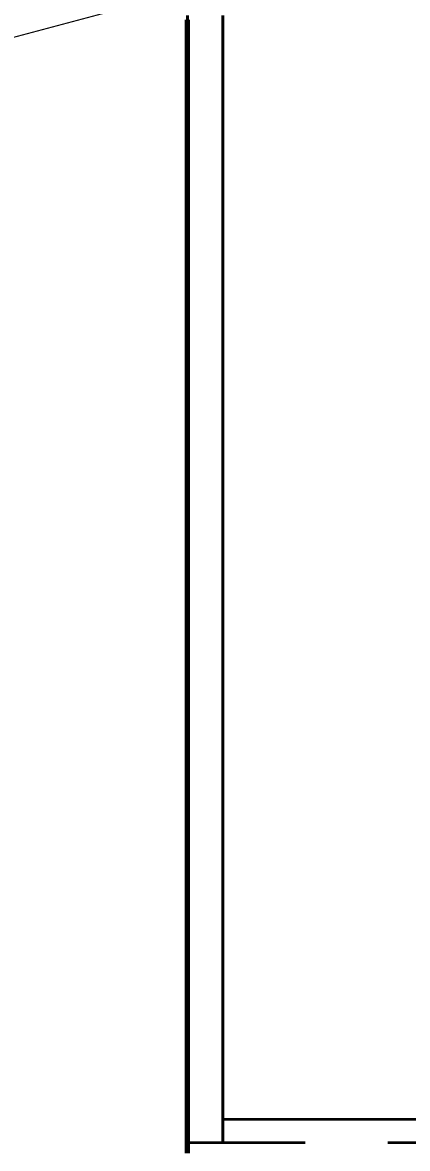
# Model space of a CAD drawing. Header units: millimetres. Extents: x 0 to 2382, y 0 to 420.
# Drawn here: x 137 to 140.27, y 218.35 to 227.91 of the extents above; entities that cross this region are included whole.
import ezdxf

# ---------------------------------------------------------------- set-up
doc = ezdxf.new("R2010")
doc.units = ezdxf.units.MM
doc.linetypes.add('IRAM-E-TRAZOS', pattern=[5, 4, -1])
for name, color, linetype, lineweight in [('01-VISIBLE', 7, 'CONTINUOUS', 70), ('02-OCULTA', 4, 'IRAM-E-TRAZOS', 35), ('04-COTA', 3, 'CONTINUOUS', 18), ('08-FINA', 5, 'CONTINUOUS', 18)]:
    doc.layers.add(name, color=color, linetype=linetype, lineweight=lineweight)
doc.styles.add('ISO3098', font='isocpeur.ttf')
doc.dimstyles.new('FLAMA-IRAM', dxfattribs={"dimtxt": 3.5, "dimasz": 3.5, "dimexe": 2, "dimexo": 1.5, "dimgap": 1, "dimtad": 1, "dimdec": 1, "dimtxsty": 'ISO3098', "dimblk": 'IRAM_FLECHA', "dimblk1": 'IRAM_FLECHA', "dimblk2": 'IRAM_FLECHA', "dimcen": 2.5, "dimclrd": 256, "dimclre": 256, "dimclrt": 256, "dimazin": 3, "dimtfac": 1, "dimtmove": 0, "dimatfit": 3, "dimlwd": 18, "dimlwe": 18})

# ---------------------------------------------------------------- blocks, each defined once
blk = doc.blocks.new('IRAM_FLECHA')
blk.add_solid([(0, 0), (-1, 0.125), (-1, -0.125)])

msp = doc.modelspace()

# ---------------------------------------------------------------- linework, layer by layer
at = {"layer": '01-VISIBLE'}
msp.add_lwpolyline([(138.4, 218.3125), (138.4, 218.4), (138.4, 218.4875), (138.4, 218.575), (138.4, 218.6625), (138.4, 218.75), (138.4, 218.8375), (138.4, 218.925), (138.4, 219.0125), (138.4, 219.1), (138.4, 219.1875), (138.4, 219.275), (138.4, 219.3625), (138.4, 219.45), (138.4, 219.5375), (138.4, 219.625), (138.4, 219.7125), (138.4, 219.8), (138.4, 219.8875), (138.4, 219.975), (138.4, 220.0625), (138.4, 220.15), (138.4, 220.2375), (138.4, 220.325), (138.4, 220.4125), (138.4, 220.5), (138.4, 220.5875), (138.4, 220.675), (138.4, 220.7625), (138.4, 220.85), (138.4, 220.9375), (138.4, 221.025), (138.4, 221.1125), (138.4, 221.2), (138.4, 221.2875), (138.4, 221.375), (138.4, 221.4625), (138.4, 221.55), (138.4, 221.6375), (138.4, 221.725), (138.4, 221.8125), (138.4, 221.9), (138.4, 221.9875), (138.4, 222.075), (138.4, 222.1625), (138.4, 222.25), (138.4, 222.3375), (138.4, 222.425), (138.4, 222.5125), (138.4, 222.6), (138.4, 222.6875), (138.4, 222.775), (138.4, 222.8625), (138.4, 222.95), (138.4, 223.0375), (138.4, 223.125), (138.4, 223.2125), (138.4, 223.3), (138.4, 223.3875), (138.4, 223.475), (138.4, 223.5625), (138.4, 223.65), (138.4, 223.7375), (138.4, 223.825), (138.4, 223.9125), (138.4, 224), (138.4, 224.0875), (138.4, 224.175), (138.4, 224.2625), (138.4, 224.35), (138.4, 224.4375), (138.4, 224.525), (138.4, 224.6125), (138.4, 224.7), (138.4, 224.7875), (138.4, 224.875), (138.4, 224.9625), (138.4, 225.05), (138.4, 225.1375), (138.4, 225.225), (138.4, 225.3125), (138.4, 225.4), (138.4, 225.4875), (138.4, 225.575), (138.4, 225.6625), (138.4, 225.75), (138.4, 225.8375), (138.4, 225.925), (138.4, 226.0125), (138.4, 226.1), (138.4, 226.1875), (138.4, 226.275), (138.4, 226.3625), (138.4, 226.45), (138.4, 226.5375), (138.4, 226.625), (138.4, 226.7125), (138.4, 226.8), (138.4, 226.8875), (138.4, 226.975), (138.4, 227.0625), (138.4, 227.15), (138.4, 227.2375), (138.4, 227.325), (138.4, 227.4125), (138.4, 227.5), (138.4, 227.5875), (138.4, 227.675), (138.4, 227.7625), (138.4, 227.85), (138.4, 227.9375)], dxfattribs=at)
at = {"layer": '02-OCULTA'}
for p, q in [((141.275, 218.6), (138.7, 218.6)), ((144.4, 218.4), (138.4, 218.4)), ((144.1, 218.4), (138.7, 218.4))]:
    msp.add_line(p, q, dxfattribs=at)
for points in [[(138.4, 218.4), (138.4, 218.463), (138.4, 218.526), (138.4, 218.589), (138.4, 218.652), (138.4, 218.715), (138.4, 218.778), (138.4, 218.841), (138.4, 218.904), (138.4, 218.967), (138.4, 219.03), (138.4, 219.093), (138.4, 219.156), (138.4, 219.219), (138.4, 219.282), (138.4, 219.345), (138.4, 219.408), (138.4, 219.471), (138.4, 219.534), (138.4, 219.597), (138.4, 219.66), (138.4, 219.723), (138.4, 219.786), (138.4, 219.849), (138.4, 219.912), (138.4, 219.975), (138.4, 220.038), (138.4, 220.101), (138.4, 220.164), (138.4, 220.227), (138.4, 220.29), (138.4, 220.353), (138.4, 220.416), (138.4, 220.479), (138.4, 220.542), (138.4, 220.605), (138.4, 220.668), (138.4, 220.731), (138.4, 220.794), (138.4, 220.857), (138.4, 220.92), (138.4, 220.983), (138.4, 221.046), (138.4, 221.109), (138.4, 221.172), (138.4, 221.235), (138.4, 221.298), (138.4, 221.361), (138.4, 221.424), (138.4, 221.487), (138.4, 221.55), (138.4, 221.613), (138.4, 221.676), (138.4, 221.739), (138.4, 221.802), (138.4, 221.865), (138.4, 221.928), (138.4, 221.991), (138.4, 222.054), (138.4, 222.117), (138.4, 222.18), (138.4, 222.243), (138.4, 222.306), (138.4, 222.369), (138.4, 222.432), (138.4, 222.495), (138.4, 222.558), (138.4, 222.621), (138.4, 222.684), (138.4, 222.747), (138.4, 222.81), (138.4, 222.873), (138.4, 222.936), (138.4, 222.999), (138.4, 223.062), (138.4, 223.125), (138.4, 223.188), (138.4, 223.251), (138.4, 223.314), (138.4, 223.377), (138.4, 223.44), (138.4, 223.503), (138.4, 223.566), (138.4, 223.629), (138.4, 223.692), (138.4, 223.755), (138.4, 223.818), (138.4, 223.881), (138.4, 223.944), (138.4, 224.007), (138.4, 224.07), (138.4, 224.133), (138.4, 224.196), (138.4, 224.259), (138.4, 224.322), (138.4, 224.385), (138.4, 224.448), (138.4, 224.511), (138.4, 224.574), (138.4, 224.637), (138.4, 224.7), (138.4, 224.763), (138.4, 224.826), (138.4, 224.889), (138.4, 224.952), (138.4, 225.015), (138.4, 225.078), (138.4, 225.141), (138.4, 225.204), (138.4, 225.267), (138.4, 225.33), (138.4, 225.393), (138.4, 225.456), (138.4, 225.519), (138.4, 225.582), (138.4, 225.645), (138.4, 225.708), (138.4, 225.771), (138.4, 225.834), (138.4, 225.897), (138.4, 225.96), (138.4, 226.023), (138.4, 226.086), (138.4, 226.149), (138.4, 226.212), (138.4, 226.275), (138.4, 226.338), (138.4, 226.401), (138.4, 226.464), (138.4, 226.527), (138.4, 226.59), (138.4, 226.653), (138.4, 226.716), (138.4, 226.779), (138.4, 226.842), (138.4, 226.905), (138.4, 226.968), (138.4, 227.031), (138.4, 227.094), (138.4, 227.157), (138.4, 227.22), (138.4, 227.283), (138.4, 227.346), (138.4, 227.409), (138.4, 227.472), (138.4, 227.535), (138.4, 227.598), (138.4, 227.661), (138.4, 227.724), (138.4, 227.787), (138.4, 227.85), (138.4, 227.913), (138.4, 227.976)], [(138.4, 227.976), (138.4, 227.913), (138.4, 227.85), (138.4, 227.787), (138.4, 227.724), (138.4, 227.661), (138.4, 227.598), (138.4, 227.535), (138.4, 227.472), (138.4, 227.409), (138.4, 227.346), (138.4, 227.283), (138.4, 227.22), (138.4, 227.157), (138.4, 227.094), (138.4, 227.031), (138.4, 226.968), (138.4, 226.905), (138.4, 226.842), (138.4, 226.779), (138.4, 226.716), (138.4, 226.653), (138.4, 226.59), (138.4, 226.527), (138.4, 226.464), (138.4, 226.401), (138.4, 226.338), (138.4, 226.275), (138.4, 226.212), (138.4, 226.149), (138.4, 226.086), (138.4, 226.023), (138.4, 225.96), (138.4, 225.897), (138.4, 225.834), (138.4, 225.771), (138.4, 225.708), (138.4, 225.645), (138.4, 225.582), (138.4, 225.519), (138.4, 225.456), (138.4, 225.393), (138.4, 225.33), (138.4, 225.267), (138.4, 225.204), (138.4, 225.141), (138.4, 225.078), (138.4, 225.015), (138.4, 224.952), (138.4, 224.889), (138.4, 224.826), (138.4, 224.763), (138.4, 224.7), (138.4, 224.637), (138.4, 224.574), (138.4, 224.511), (138.4, 224.448), (138.4, 224.385), (138.4, 224.322), (138.4, 224.259), (138.4, 224.196), (138.4, 224.133), (138.4, 224.07), (138.4, 224.007), (138.4, 223.944), (138.4, 223.881), (138.4, 223.818), (138.4, 223.755), (138.4, 223.692), (138.4, 223.629), (138.4, 223.566), (138.4, 223.503), (138.4, 223.44), (138.4, 223.377), (138.4, 223.314), (138.4, 223.251), (138.4, 223.188), (138.4, 223.125), (138.4, 223.062), (138.4, 222.999), (138.4, 222.936), (138.4, 222.873), (138.4, 222.81), (138.4, 222.747), (138.4, 222.684), (138.4, 222.621), (138.4, 222.558), (138.4, 222.495), (138.4, 222.432), (138.4, 222.369), (138.4, 222.306), (138.4, 222.243), (138.4, 222.18), (138.4, 222.117), (138.4, 222.054), (138.4, 221.991), (138.4, 221.928), (138.4, 221.865), (138.4, 221.802), (138.4, 221.739), (138.4, 221.676), (138.4, 221.613), (138.4, 221.55), (138.4, 221.487), (138.4, 221.424), (138.4, 221.361), (138.4, 221.298), (138.4, 221.235), (138.4, 221.172), (138.4, 221.109), (138.4, 221.046), (138.4, 220.983), (138.4, 220.92), (138.4, 220.857), (138.4, 220.794), (138.4, 220.731), (138.4, 220.668), (138.4, 220.605), (138.4, 220.542), (138.4, 220.479), (138.4, 220.416), (138.4, 220.353), (138.4, 220.29), (138.4, 220.227), (138.4, 220.164), (138.4, 220.101), (138.4, 220.038), (138.4, 219.975), (138.4, 219.912), (138.4, 219.849), (138.4, 219.786), (138.4, 219.723), (138.4, 219.66), (138.4, 219.597), (138.4, 219.534), (138.4, 219.471), (138.4, 219.408), (138.4, 219.345), (138.4, 219.282), (138.4, 219.219), (138.4, 219.156), (138.4, 219.093), (138.4, 219.03), (138.4, 218.967), (138.4, 218.904), (138.4, 218.841), (138.4, 218.778), (138.4, 218.715), (138.4, 218.652), (138.4, 218.589), (138.4, 218.526), (138.4, 218.463), (138.4, 218.4)], [(138.7, 218.4), (138.7, 218.463), (138.7, 218.526), (138.7, 218.589), (138.7, 218.652), (138.7, 218.715), (138.7, 218.778), (138.7, 218.841), (138.7, 218.904), (138.7, 218.967), (138.7, 219.03), (138.7, 219.093), (138.7, 219.156), (138.7, 219.219), (138.7, 219.282), (138.7, 219.345), (138.7, 219.408), (138.7, 219.471), (138.7, 219.534), (138.7, 219.597), (138.7, 219.66), (138.7, 219.723), (138.7, 219.786), (138.7, 219.849), (138.7, 219.912), (138.7, 219.975), (138.7, 220.038), (138.7, 220.101), (138.7, 220.164), (138.7, 220.227), (138.7, 220.29), (138.7, 220.353), (138.7, 220.416), (138.7, 220.479), (138.7, 220.542), (138.7, 220.605), (138.7, 220.668), (138.7, 220.731), (138.7, 220.794), (138.7, 220.857), (138.7, 220.92), (138.7, 220.983), (138.7, 221.046), (138.7, 221.109), (138.7, 221.172), (138.7, 221.235), (138.7, 221.298), (138.7, 221.361), (138.7, 221.424), (138.7, 221.487), (138.7, 221.55), (138.7, 221.613), (138.7, 221.676), (138.7, 221.739), (138.7, 221.802), (138.7, 221.865), (138.7, 221.928), (138.7, 221.991), (138.7, 222.054), (138.7, 222.117), (138.7, 222.18), (138.7, 222.243), (138.7, 222.306), (138.7, 222.369), (138.7, 222.432), (138.7, 222.495), (138.7, 222.558), (138.7, 222.621), (138.7, 222.684), (138.7, 222.747), (138.7, 222.81), (138.7, 222.873), (138.7, 222.936), (138.7, 222.999), (138.7, 223.062), (138.7, 223.125), (138.7, 223.188), (138.7, 223.251), (138.7, 223.314), (138.7, 223.377), (138.7, 223.44), (138.7, 223.503), (138.7, 223.566), (138.7, 223.629), (138.7, 223.692), (138.7, 223.755), (138.7, 223.818), (138.7, 223.881), (138.7, 223.944), (138.7, 224.007), (138.7, 224.07), (138.7, 224.133), (138.7, 224.196), (138.7, 224.259), (138.7, 224.322), (138.7, 224.385), (138.7, 224.448), (138.7, 224.511), (138.7, 224.574), (138.7, 224.637), (138.7, 224.7), (138.7, 224.763), (138.7, 224.826), (138.7, 224.889), (138.7, 224.952), (138.7, 225.015), (138.7, 225.078), (138.7, 225.141), (138.7, 225.204), (138.7, 225.267), (138.7, 225.33), (138.7, 225.393), (138.7, 225.456), (138.7, 225.519), (138.7, 225.582), (138.7, 225.645), (138.7, 225.708), (138.7, 225.771), (138.7, 225.834), (138.7, 225.897), (138.7, 225.96), (138.7, 226.023), (138.7, 226.086), (138.7, 226.149), (138.7, 226.212), (138.7, 226.275), (138.7, 226.338), (138.7, 226.401), (138.7, 226.464), (138.7, 226.527), (138.7, 226.59), (138.7, 226.653), (138.7, 226.716), (138.7, 226.779), (138.7, 226.842), (138.7, 226.905), (138.7, 226.968), (138.7, 227.031), (138.7, 227.094), (138.7, 227.157), (138.7, 227.22), (138.7, 227.283), (138.7, 227.346), (138.7, 227.409), (138.7, 227.472), (138.7, 227.535), (138.7, 227.598), (138.7, 227.661), (138.7, 227.724), (138.7, 227.787), (138.7, 227.85), (138.7, 227.913), (138.7, 227.976)], [(138.7, 227.976), (138.7, 227.913), (138.7, 227.85), (138.7, 227.787), (138.7, 227.724), (138.7, 227.661), (138.7, 227.598), (138.7, 227.535), (138.7, 227.472), (138.7, 227.409), (138.7, 227.346), (138.7, 227.283), (138.7, 227.22), (138.7, 227.157), (138.7, 227.094), (138.7, 227.031), (138.7, 226.968), (138.7, 226.905), (138.7, 226.842), (138.7, 226.779), (138.7, 226.716), (138.7, 226.653), (138.7, 226.59), (138.7, 226.527), (138.7, 226.464), (138.7, 226.401), (138.7, 226.338), (138.7, 226.275), (138.7, 226.212), (138.7, 226.149), (138.7, 226.086), (138.7, 226.023), (138.7, 225.96), (138.7, 225.897), (138.7, 225.834), (138.7, 225.771), (138.7, 225.708), (138.7, 225.645), (138.7, 225.582), (138.7, 225.519), (138.7, 225.456), (138.7, 225.393), (138.7, 225.33), (138.7, 225.267), (138.7, 225.204), (138.7, 225.141), (138.7, 225.078), (138.7, 225.015), (138.7, 224.952), (138.7, 224.889), (138.7, 224.826), (138.7, 224.763), (138.7, 224.7), (138.7, 224.637), (138.7, 224.574), (138.7, 224.511), (138.7, 224.448), (138.7, 224.385), (138.7, 224.322), (138.7, 224.259), (138.7, 224.196), (138.7, 224.133), (138.7, 224.07), (138.7, 224.007), (138.7, 223.944), (138.7, 223.881), (138.7, 223.818), (138.7, 223.755), (138.7, 223.692), (138.7, 223.629), (138.7, 223.566), (138.7, 223.503), (138.7, 223.44), (138.7, 223.377), (138.7, 223.314), (138.7, 223.251), (138.7, 223.188), (138.7, 223.125), (138.7, 223.062), (138.7, 222.999), (138.7, 222.936), (138.7, 222.873), (138.7, 222.81), (138.7, 222.747), (138.7, 222.684), (138.7, 222.621), (138.7, 222.558), (138.7, 222.495), (138.7, 222.432), (138.7, 222.369), (138.7, 222.306), (138.7, 222.243), (138.7, 222.18), (138.7, 222.117), (138.7, 222.054), (138.7, 221.991), (138.7, 221.928), (138.7, 221.865), (138.7, 221.802), (138.7, 221.739), (138.7, 221.676), (138.7, 221.613), (138.7, 221.55), (138.7, 221.487), (138.7, 221.424), (138.7, 221.361), (138.7, 221.298), (138.7, 221.235), (138.7, 221.172), (138.7, 221.109), (138.7, 221.046), (138.7, 220.983), (138.7, 220.92), (138.7, 220.857), (138.7, 220.794), (138.7, 220.731), (138.7, 220.668), (138.7, 220.605), (138.7, 220.542), (138.7, 220.479), (138.7, 220.416), (138.7, 220.353), (138.7, 220.29), (138.7, 220.227), (138.7, 220.164), (138.7, 220.101), (138.7, 220.038), (138.7, 219.975), (138.7, 219.912), (138.7, 219.849), (138.7, 219.786), (138.7, 219.723), (138.7, 219.66), (138.7, 219.597), (138.7, 219.534), (138.7, 219.471), (138.7, 219.408), (138.7, 219.345), (138.7, 219.282), (138.7, 219.219), (138.7, 219.156), (138.7, 219.093), (138.7, 219.03), (138.7, 218.967), (138.7, 218.904), (138.7, 218.841), (138.7, 218.778), (138.7, 218.715), (138.7, 218.652), (138.7, 218.589), (138.7, 218.526), (138.7, 218.463), (138.7, 218.4)], [(138.4, 227.9375), (138.4, 227.85), (138.4, 227.7625), (138.4, 227.675), (138.4, 227.5875), (138.4, 227.5), (138.4, 227.4125), (138.4, 227.325), (138.4, 227.2375), (138.4, 227.15), (138.4, 227.0625), (138.4, 226.975), (138.4, 226.8875), (138.4, 226.8), (138.4, 226.7125), (138.4, 226.625), (138.4, 226.5375), (138.4, 226.45), (138.4, 226.3625), (138.4, 226.275), (138.4, 226.1875), (138.4, 226.1), (138.4, 226.0125), (138.4, 225.925), (138.4, 225.8375), (138.4, 225.75), (138.4, 225.6625), (138.4, 225.575), (138.4, 225.4875), (138.4, 225.4), (138.4, 225.3125), (138.4, 225.225), (138.4, 225.1375), (138.4, 225.05), (138.4, 224.9625), (138.4, 224.875), (138.4, 224.7875), (138.4, 224.7), (138.4, 224.6125), (138.4, 224.525), (138.4, 224.4375), (138.4, 224.35), (138.4, 224.2625), (138.4, 224.175), (138.4, 224.0875), (138.4, 224), (138.4, 223.9125), (138.4, 223.825), (138.4, 223.7375), (138.4, 223.65), (138.4, 223.5625), (138.4, 223.475), (138.4, 223.3875), (138.4, 223.3), (138.4, 223.2125), (138.4, 223.125), (138.4, 223.0375), (138.4, 222.95), (138.4, 222.8625), (138.4, 222.775), (138.4, 222.6875), (138.4, 222.6), (138.4, 222.5125), (138.4, 222.425), (138.4, 222.3375), (138.4, 222.25), (138.4, 222.1625), (138.4, 222.075), (138.4, 221.9875), (138.4, 221.9), (138.4, 221.8125), (138.4, 221.725), (138.4, 221.6375), (138.4, 221.55), (138.4, 221.4625), (138.4, 221.375), (138.4, 221.2875), (138.4, 221.2), (138.4, 221.1125), (138.4, 221.025), (138.4, 220.9375), (138.4, 220.85), (138.4, 220.7625), (138.4, 220.675), (138.4, 220.5875), (138.4, 220.5), (138.4, 220.4125), (138.4, 220.325), (138.4, 220.2375), (138.4, 220.15), (138.4, 220.0625), (138.4, 219.975), (138.4, 219.8875), (138.4, 219.8), (138.4, 219.7125), (138.4, 219.625), (138.4, 219.5375), (138.4, 219.45), (138.4, 219.3625), (138.4, 219.275), (138.4, 219.1875), (138.4, 219.1), (138.4, 219.0125), (138.4, 218.925), (138.4, 218.8375), (138.4, 218.75), (138.4, 218.6625), (138.4, 218.575), (138.4, 218.4875), (138.4, 218.4), (138.4, 218.3125)], [(138.7, 218.6), (138.7, 218.662), (138.7, 218.724), (138.7, 218.786), (138.7, 218.848), (138.7, 218.91), (138.7, 218.972), (138.7, 219.034), (138.7, 219.096), (138.7, 219.158), (138.7, 219.22), (138.7, 219.282), (138.7, 219.344), (138.7, 219.406), (138.7, 219.468), (138.7, 219.53), (138.7, 219.592), (138.7, 219.654), (138.7, 219.716), (138.7, 219.778), (138.7, 219.84), (138.7, 219.902), (138.7, 219.964), (138.7, 220.026), (138.7, 220.088), (138.7, 220.15), (138.7, 220.212), (138.7, 220.274), (138.7, 220.336), (138.7, 220.398), (138.7, 220.46), (138.7, 220.522), (138.7, 220.584), (138.7, 220.646), (138.7, 220.708), (138.7, 220.77), (138.7, 220.832), (138.7, 220.894), (138.7, 220.956), (138.7, 221.018), (138.7, 221.08), (138.7, 221.142), (138.7, 221.204), (138.7, 221.266), (138.7, 221.328), (138.7, 221.39), (138.7, 221.452), (138.7, 221.514), (138.7, 221.576), (138.7, 221.638), (138.7, 221.7), (138.7, 221.762), (138.7, 221.824), (138.7, 221.886), (138.7, 221.948), (138.7, 222.01), (138.7, 222.072), (138.7, 222.134), (138.7, 222.196), (138.7, 222.258), (138.7, 222.32), (138.7, 222.382), (138.7, 222.444), (138.7, 222.506), (138.7, 222.568), (138.7, 222.63), (138.7, 222.692), (138.7, 222.754), (138.7, 222.816), (138.7, 222.878), (138.7, 222.94), (138.7, 223.002), (138.7, 223.064), (138.7, 223.126), (138.7, 223.188), (138.7, 223.25), (138.7, 223.312), (138.7, 223.374), (138.7, 223.436), (138.7, 223.498), (138.7, 223.56), (138.7, 223.622), (138.7, 223.684), (138.7, 223.746), (138.7, 223.808), (138.7, 223.87), (138.7, 223.932), (138.7, 223.994), (138.7, 224.056), (138.7, 224.118), (138.7, 224.18), (138.7, 224.242), (138.7, 224.304), (138.7, 224.366), (138.7, 224.428), (138.7, 224.49), (138.7, 224.552), (138.7, 224.614), (138.7, 224.676), (138.7, 224.738), (138.7, 224.8), (138.7, 224.862), (138.7, 224.924), (138.7, 224.986), (138.7, 225.048), (138.7, 225.11), (138.7, 225.172), (138.7, 225.234), (138.7, 225.296), (138.7, 225.358), (138.7, 225.42), (138.7, 225.482), (138.7, 225.544), (138.7, 225.606), (138.7, 225.668), (138.7, 225.73), (138.7, 225.792), (138.7, 225.854), (138.7, 225.916), (138.7, 225.978), (138.7, 226.04), (138.7, 226.102), (138.7, 226.164), (138.7, 226.226), (138.7, 226.288), (138.7, 226.35), (138.7, 226.412), (138.7, 226.474), (138.7, 226.536), (138.7, 226.598), (138.7, 226.66), (138.7, 226.722), (138.7, 226.784), (138.7, 226.846), (138.7, 226.908), (138.7, 226.97), (138.7, 227.032), (138.7, 227.094), (138.7, 227.156), (138.7, 227.218), (138.7, 227.28), (138.7, 227.342), (138.7, 227.404), (138.7, 227.466), (138.7, 227.528), (138.7, 227.59), (138.7, 227.652), (138.7, 227.714), (138.7, 227.776), (138.7, 227.838), (138.7, 227.9), (138.7, 227.962)], [(138.7, 227.962), (138.7, 227.9), (138.7, 227.838), (138.7, 227.776), (138.7, 227.714), (138.7, 227.652), (138.7, 227.59), (138.7, 227.528), (138.7, 227.466), (138.7, 227.404), (138.7, 227.342), (138.7, 227.28), (138.7, 227.218), (138.7, 227.156), (138.7, 227.094), (138.7, 227.032), (138.7, 226.97), (138.7, 226.908), (138.7, 226.846), (138.7, 226.784), (138.7, 226.722), (138.7, 226.66), (138.7, 226.598), (138.7, 226.536), (138.7, 226.474), (138.7, 226.412), (138.7, 226.35), (138.7, 226.288), (138.7, 226.226), (138.7, 226.164), (138.7, 226.102), (138.7, 226.04), (138.7, 225.978), (138.7, 225.916), (138.7, 225.854), (138.7, 225.792), (138.7, 225.73), (138.7, 225.668), (138.7, 225.606), (138.7, 225.544), (138.7, 225.482), (138.7, 225.42), (138.7, 225.358), (138.7, 225.296), (138.7, 225.234), (138.7, 225.172), (138.7, 225.11), (138.7, 225.048), (138.7, 224.986), (138.7, 224.924), (138.7, 224.862), (138.7, 224.8), (138.7, 224.738), (138.7, 224.676), (138.7, 224.614), (138.7, 224.552), (138.7, 224.49), (138.7, 224.428), (138.7, 224.366), (138.7, 224.304), (138.7, 224.242), (138.7, 224.18), (138.7, 224.118), (138.7, 224.056), (138.7, 223.994), (138.7, 223.932), (138.7, 223.87), (138.7, 223.808), (138.7, 223.746), (138.7, 223.684), (138.7, 223.622), (138.7, 223.56), (138.7, 223.498), (138.7, 223.436), (138.7, 223.374), (138.7, 223.312), (138.7, 223.25), (138.7, 223.188), (138.7, 223.126), (138.7, 223.064), (138.7, 223.002), (138.7, 222.94), (138.7, 222.878), (138.7, 222.816), (138.7, 222.754), (138.7, 222.692), (138.7, 222.63), (138.7, 222.568), (138.7, 222.506), (138.7, 222.444), (138.7, 222.382), (138.7, 222.32), (138.7, 222.258), (138.7, 222.196), (138.7, 222.134), (138.7, 222.072), (138.7, 222.01), (138.7, 221.948), (138.7, 221.886), (138.7, 221.824), (138.7, 221.762), (138.7, 221.7), (138.7, 221.638), (138.7, 221.576), (138.7, 221.514), (138.7, 221.452), (138.7, 221.39), (138.7, 221.328), (138.7, 221.266), (138.7, 221.204), (138.7, 221.142), (138.7, 221.08), (138.7, 221.018), (138.7, 220.956), (138.7, 220.894), (138.7, 220.832), (138.7, 220.77), (138.7, 220.708), (138.7, 220.646), (138.7, 220.584), (138.7, 220.522), (138.7, 220.46), (138.7, 220.398), (138.7, 220.336), (138.7, 220.274), (138.7, 220.212), (138.7, 220.15), (138.7, 220.088), (138.7, 220.026), (138.7, 219.964), (138.7, 219.902), (138.7, 219.84), (138.7, 219.778), (138.7, 219.716), (138.7, 219.654), (138.7, 219.592), (138.7, 219.53), (138.7, 219.468), (138.7, 219.406), (138.7, 219.344), (138.7, 219.282), (138.7, 219.22), (138.7, 219.158), (138.7, 219.096), (138.7, 219.034), (138.7, 218.972), (138.7, 218.91), (138.7, 218.848), (138.7, 218.786), (138.7, 218.724), (138.7, 218.662), (138.7, 218.6)]]:
    msp.add_lwpolyline(points, dxfattribs=at)
at = {"layer": '08-FINA'}
msp.add_line((109.8636, 220.5358), (144.3021, 229.7681), dxfattribs=at)

# ---------------------------------------------------------------- dimensions: what is measured, and where the dimension line sits
at = {"layer": '04-COTA'}
msp.add_linear_dim(base=(126, 213.5), p1=(147, 213.5), p2=(160, 304.8869), angle=90, dimstyle='FLAMA-IRAM', override={"dimlfac": 10}, dxfattribs=at).render()

doc.saveas('drawing.dxf')
